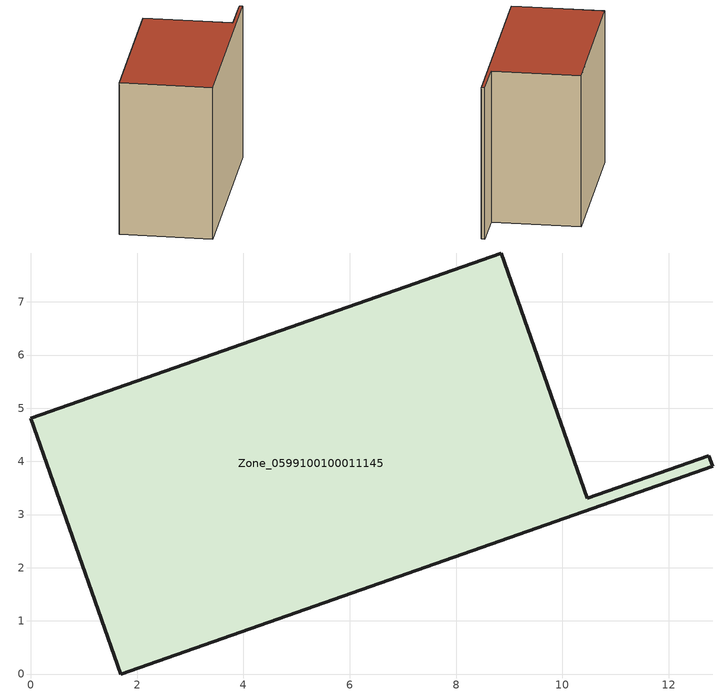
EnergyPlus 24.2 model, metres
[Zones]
Zone_0599100100011145
 floor ground (C_G): 1.69,0 0,4.81 8.85,7.92 10.47,3.3 12.75,4.11 12.82,3.91 z0
 wall outside (C_F): 12.75,4.11 10.47,3.3 8.85,7.92 0,4.81 1.69,0 12.82,3.91 12.75,4.11 z0:8.79
 roof outside (C_R): 1.69,0 12.82,3.91 12.75,4.11 10.47,3.3 8.85,7.92 0,4.81 z8.79
[BUILDING]
Pand.0599100100011145: North Axis=0; Terrain=City; Loads Convergence Tolerance Value=0.04; Temperature Convergence Tolerance Value=0.4; Solar Distribution=FullExterior; Maximum Number of Warmup Days=25; Minimum Number of Warmup Days=1
[Site:Location]
Rotterdam.The.Hague.AP_ZH_NLD Design_Conditions: Latitude=51.96; Longitude=4.45; Time Zone=1; Elevation=-4.5
[SITE:GROUNDTEMPERATURE:BUILDINGSURFACE]
18, 18, 18, 18, 18, 18, 18, 18, 18, 18, 18, 18
[MATERIAL] Thermal Absorptance=0.9; Solar Absorptance=0.7; Visible Absorptance=0.7
Name | Roughness | Thickness | Conductivity | Density | Specific Heat
G.TI.2015-2018 | MediumSmooth | 0.15 | 0.0428571 | 540 | 1210
F.TI.2015-2018 | Rough | 0.3 | 0.0666667 | 1920 | 840
R.TI.2015-2018 | MediumRough | 0.2 | 0.0333333 | 1500 | 1000
[CONSTRUCTION]
C_G: G.TI.2015-2018
C_F: F.TI.2015-2018
C_R: R.TI.2015-2018
[ZONE]
Zone_0599100100011145: Type=1; Multiplier=1; Ceiling Height=Autocalculate; Volume=Autocalculate; Floor Area=autocalculate; Part of Total Floor Area=Yes
[ZONEINFILTRATION:DESIGNFLOWRATE]
Infil_Zone_0599100100011145: Zone or ZoneList or Space or SpaceList=Zone_0599100100011145; Schedule=AlwaysOn; Design Flow Rate Calculation Method=Flow/Area; Flow Rate per Floor Area=0.0015; Constant Term Coefficient=1; Temperature Term Coefficient=0; Velocity Term Coefficient=0; Velocity Squared Term Coefficient=0
[HVACTEMPLATE:ZONE:IDEALLOADSAIRSYSTEM]
Zone_0599100100011145: Maximum Heating Supply Air Temperature=50; Minimum Cooling Supply Air Temperature=13; Maximum Heating Supply Air Humidity Ratio=0.0156; Minimum Cooling Supply Air Humidity Ratio=0.0077; Heating Limit=NoLimit; Cooling Limit=NoLimit; Dehumidification Control Type=ConstantSensibleHeatRatio; Cooling Sensible Heat Ratio=0.7; Dehumidification Setpoint=60; Humidification Control Type=None; Humidification Setpoint=30; Outdoor Air Method=None; Outdoor Air Flow Rate per Person=0.00944; Outdoor Air Flow Rate per Zone Floor Area=0; Outdoor Air Flow Rate per Zone=0; Demand Controlled Ventilation Type=None; Outdoor Air Economizer Type=NoEconomizer; Heat Recovery Type=None; Sensible Heat Recovery Effectiveness=0.7; Latent Heat Recovery Effectiveness=0.65
[ZONECONTROL:THERMOSTAT]
ThermostatControl_Zone_0599100100011145: Zone or ZoneList=Zone_0599100100011145; Control Type Schedule=DualSetpointControlType; Control 1=Thermostat_Zone_0599100100011145; Temperature Difference Between Cutout And Setpoint=0
[THERMOSTATSETPOINT:DUALSETPOINT]
Thermostat_Zone_0599100100011145: Heating Setpoint Temperature Schedule=HeatingSetpoint_Zone_0599100100011145; Cooling Setpoint Temperature Schedule=CoolingSetpoint_Zone_0599100100011145
[SCHEDULE:COMPACT]
HeatingSetpoint_Zone_0599100100011145: Through: 12/31, For: AllDays, Until: 24:00, 21
CoolingSetpoint_Zone_0599100100011145: Through: 12/31, For: AllDays, Until: 24:00, 24
DualSetpointControlType: Through: 12/31, For: AllDays, Until: 24:00, 4
AlwaysOn: Through: 12/31, For: AllDays, Until: 24:00, 1
